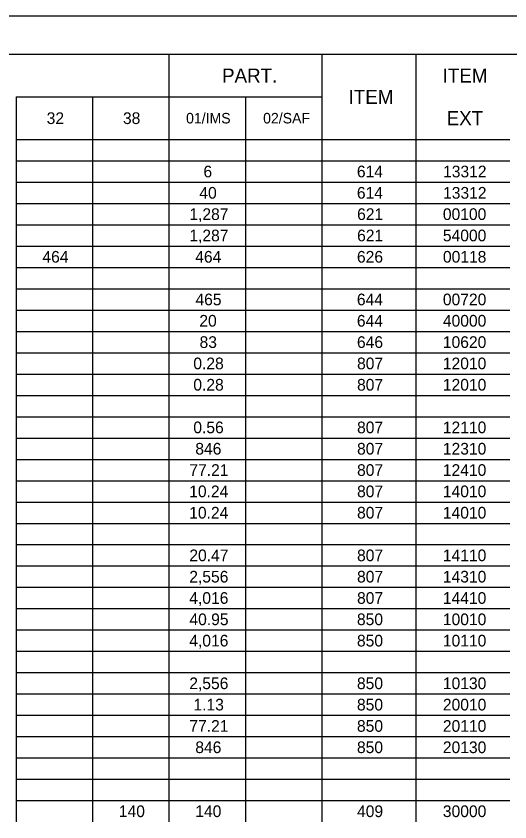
# Model space of a CAD drawing. Extents: x 0 to 34, y 0 to 22.
# Drawn here: x 11.53 to 18, y 11.42 to 22 of the extents above; entities that cross this region are included whole.
import ezdxf

# ---------------------------------------------------------------- set-up
doc = ezdxf.new("R2010")
doc.units = 0
for name, color, linetype in [('SH_Border', 7, 'Continuous'), ('SH_Cut_Line', 7, 'Continuous'), ('SH_Text', 7, 'Continuous')]:
    doc.layers.add(name, color=color, linetype=linetype)

msp = doc.modelspace()

# ---------------------------------------------------------------- linework, layer by layer
at = {"layer": 'SH_Border'}
msp.add_lwpolyline([(1.5, 21.5), (33.5, 21.5), (33.5, 0.5), (1.5, 0.5)], close=True, dxfattribs=at)
at = {"layer": 'SH_Cut_Line'}
msp.add_lwpolyline([(0, 0), (34, 0), (34, 22), (0, 22)], close=True, dxfattribs=at)
at = {"layer": 'SH_Text'}
for p, q in [((11.525, 21.5), (12.528, 21.5)), ((12.528, 21.5), (13.53, 21.5)), ((13.53, 21.5), (14.533, 21.5)), ((13.53, 21.5), (13.53, 21.22)), ((14.533, 21.5), (15.535, 21.5)), ((15.535, 21.5), (16.769, 21.5)), ((15.535, 21.5), (15.535, 21.22)), ((16.769, 21.5), (18.003, 21.5)), ((16.769, 21.5), (16.769, 21.22)), ((13.53, 21.22), (13.53, 20.94)), ((15.535, 21.22), (15.535, 20.94)), ((16.769, 21.22), (16.769, 20.94)), ((11.525, 20.94), (12.528, 20.94)), ((11.525, 20.94), (11.525, 20.66)), ((12.528, 20.94), (13.53, 20.94)), ((12.528, 20.94), (12.528, 20.66)), ((13.53, 20.94), (14.533, 20.94)), ((13.53, 20.94), (13.53, 20.66)), ((14.533, 20.94), (15.535, 20.94)), ((14.533, 20.94), (14.533, 20.66)), ((15.535, 20.94), (15.535, 20.66)), ((16.769, 20.94), (16.769, 20.66)), ((11.525, 20.66), (11.525, 20.38)), ((12.528, 20.66), (12.528, 20.38)), ((13.53, 20.66), (13.53, 20.38)), ((14.533, 20.66), (14.533, 20.38)), ((15.535, 20.66), (15.535, 20.38)), ((16.769, 20.66), (16.769, 20.38)), ((11.525, 20.38), (12.528, 20.38)), ((11.525, 20.38), (11.525, 20.1)), ((12.528, 20.38), (13.53, 20.38)), ((12.528, 20.38), (12.528, 20.1)), ((13.53, 20.38), (14.533, 20.38)), ((13.53, 20.38), (13.53, 20.1)), ((14.533, 20.38), (15.535, 20.38)), ((14.533, 20.38), (14.533, 20.1)), ((15.535, 20.38), (16.769, 20.38)), ((15.535, 20.38), (15.535, 20.1)), ((16.769, 20.38), (18.003, 20.38)), ((16.769, 20.38), (16.769, 20.1)), ((11.525, 20.1), (12.528, 20.1)), ((11.525, 20.1), (11.525, 18.7)), ((12.528, 20.1), (13.53, 20.1)), ((12.528, 20.1), (12.528, 18.7)), ((13.53, 20.1), (14.533, 20.1)), ((13.53, 20.1), (13.53, 18.7)), ((14.533, 20.1), (15.535, 20.1)), ((14.533, 20.1), (14.533, 18.7)), ((15.535, 20.1), (16.769, 20.1)), ((15.535, 20.1), (15.535, 18.7)), ((16.769, 20.1), (18.003, 20.1)), ((16.769, 20.1), (16.769, 18.7)), ((11.525, 19.82), (12.528, 19.82)), ((12.528, 19.82), (13.53, 19.82)), ((13.53, 19.82), (14.533, 19.82)), ((14.533, 19.82), (15.535, 19.82)), ((15.535, 19.82), (16.769, 19.82)), ((16.769, 19.82), (18.003, 19.82)), ((11.525, 19.54), (12.528, 19.54)), ((12.528, 19.54), (13.53, 19.54)), ((13.53, 19.54), (14.533, 19.54)), ((14.533, 19.54), (15.535, 19.54)), ((15.535, 19.54), (16.769, 19.54)), ((16.769, 19.54), (18.003, 19.54)), ((11.525, 19.26), (12.528, 19.26)), ((12.528, 19.26), (13.53, 19.26)), ((13.53, 19.26), (14.533, 19.26)), ((14.533, 19.26), (15.535, 19.26)), ((15.535, 19.26), (16.769, 19.26)), ((16.769, 19.26), (18.003, 19.26)), ((11.525, 18.98), (12.528, 18.98)), ((12.528, 18.98), (13.53, 18.98)), ((13.53, 18.98), (14.533, 18.98)), ((14.533, 18.98), (15.535, 18.98)), ((15.535, 18.98), (16.769, 18.98)), ((16.769, 18.98), (18.003, 18.98)), ((11.525, 18.7), (12.528, 18.7)), ((11.525, 18.7), (11.525, 18.14)), ((12.528, 18.7), (13.53, 18.7)), ((12.528, 18.7), (12.528, 18.14)), ((13.53, 18.7), (14.533, 18.7)), ((13.53, 18.7), (13.53, 18.14)), ((14.533, 18.7), (15.535, 18.7)), ((14.533, 18.7), (14.533, 18.14)), ((15.535, 18.7), (16.769, 18.7)), ((15.535, 18.7), (15.535, 18.14)), ((16.769, 18.7), (18.003, 18.7)), ((16.769, 18.7), (16.769, 18.14)), ((11.525, 18.42), (12.528, 18.42)), ((12.528, 18.42), (13.53, 18.42)), ((13.53, 18.42), (14.533, 18.42)), ((14.533, 18.42), (15.535, 18.42)), ((15.535, 18.42), (16.769, 18.42)), ((16.769, 18.42), (18.003, 18.42)), ((11.525, 18.14), (12.528, 18.14)), ((11.525, 18.14), (11.525, 17.86)), ((12.528, 18.14), (13.53, 18.14)), ((12.528, 18.14), (12.528, 17.86)), ((13.53, 18.14), (14.533, 18.14)), ((13.53, 18.14), (13.53, 17.86)), ((14.533, 18.14), (15.535, 18.14)), ((14.533, 18.14), (14.533, 17.86)), ((15.535, 18.14), (16.769, 18.14)), ((15.535, 18.14), (15.535, 17.86)), ((16.769, 18.14), (18.003, 18.14)), ((16.769, 18.14), (16.769, 17.86)), ((11.525, 17.86), (12.528, 17.86)), ((11.525, 17.86), (11.525, 17.58)), ((12.528, 17.86), (13.53, 17.86)), ((12.528, 17.86), (12.528, 17.58)), ((13.53, 17.86), (14.533, 17.86)), ((13.53, 17.86), (13.53, 17.58)), ((14.533, 17.86), (15.535, 17.86)), ((14.533, 17.86), (14.533, 17.58)), ((15.535, 17.86), (16.769, 17.86)), ((15.535, 17.86), (15.535, 17.58)), ((16.769, 17.86), (18.003, 17.86)), ((16.769, 17.86), (16.769, 17.58)), ((11.525, 17.58), (12.528, 17.58)), ((11.525, 17.58), (11.525, 17.3)), ((12.528, 17.58), (13.53, 17.58)), ((12.528, 17.58), (12.528, 17.3)), ((13.53, 17.58), (14.533, 17.58)), ((13.53, 17.58), (13.53, 17.3)), ((14.533, 17.58), (15.535, 17.58)), ((14.533, 17.58), (14.533, 17.3)), ((15.535, 17.58), (16.769, 17.58)), ((15.535, 17.58), (15.535, 17.3)), ((16.769, 17.58), (18.003, 17.58)), ((16.769, 17.58), (16.769, 17.3)), ((11.525, 17.3), (12.528, 17.3)), ((11.525, 17.3), (11.525, 17.02)), ((12.528, 17.3), (13.53, 17.3)), ((12.528, 17.3), (12.528, 17.02)), ((13.53, 17.3), (14.533, 17.3)), ((13.53, 17.3), (13.53, 17.02)), ((14.533, 17.3), (15.535, 17.3)), ((14.533, 17.3), (14.533, 17.02)), ((15.535, 17.3), (16.769, 17.3)), ((15.535, 17.3), (15.535, 17.02)), ((16.769, 17.3), (18.003, 17.3)), ((16.769, 17.3), (16.769, 17.02)), ((11.525, 17.02), (12.528, 17.02)), ((11.525, 17.02), (11.525, 16.74)), ((12.528, 17.02), (13.53, 17.02)), ((12.528, 17.02), (12.528, 16.74)), ((13.53, 17.02), (14.533, 17.02)), ((13.53, 17.02), (13.53, 16.74)), ((14.533, 17.02), (15.535, 17.02)), ((14.533, 17.02), (14.533, 16.74)), ((15.535, 17.02), (16.769, 17.02)), ((15.535, 17.02), (15.535, 16.74)), ((16.769, 17.02), (18.003, 17.02)), ((16.769, 17.02), (16.769, 16.74)), ((11.525, 16.74), (12.528, 16.74)), ((11.525, 16.74), (11.525, 16.18)), ((12.528, 16.74), (13.53, 16.74)), ((12.528, 16.74), (12.528, 16.18)), ((13.53, 16.74), (14.533, 16.74)), ((13.53, 16.74), (13.53, 16.18)), ((14.533, 16.74), (15.535, 16.74)), ((14.533, 16.74), (14.533, 16.18)), ((15.535, 16.74), (16.769, 16.74)), ((15.535, 16.74), (15.535, 16.18)), ((16.769, 16.74), (18.003, 16.74)), ((16.769, 16.74), (16.769, 16.18)), ((11.525, 16.46), (12.528, 16.46)), ((12.528, 16.46), (13.53, 16.46)), ((13.53, 16.46), (14.533, 16.46)), ((14.533, 16.46), (15.535, 16.46)), ((15.535, 16.46), (16.769, 16.46)), ((16.769, 16.46), (18.003, 16.46)), ((11.525, 16.18), (12.528, 16.18)), ((11.525, 16.18), (11.525, 15.9)), ((12.528, 16.18), (13.53, 16.18)), ((12.528, 16.18), (12.528, 15.9)), ((13.53, 16.18), (14.533, 16.18)), ((13.53, 16.18), (13.53, 15.9)), ((14.533, 16.18), (15.535, 16.18)), ((14.533, 16.18), (14.533, 15.9)), ((15.535, 16.18), (16.769, 16.18)), ((15.535, 16.18), (15.535, 15.9)), ((16.769, 16.18), (18.003, 16.18)), ((16.769, 16.18), (16.769, 15.9)), ((11.525, 15.9), (12.528, 15.9)), ((11.525, 15.9), (11.525, 15.62)), ((12.528, 15.9), (13.53, 15.9)), ((12.528, 15.9), (12.528, 15.62)), ((13.53, 15.9), (14.533, 15.9)), ((13.53, 15.9), (13.53, 15.62)), ((14.533, 15.9), (15.535, 15.9)), ((14.533, 15.9), (14.533, 15.62)), ((15.535, 15.9), (16.769, 15.9)), ((15.535, 15.9), (15.535, 15.62)), ((16.769, 15.9), (18.003, 15.9)), ((16.769, 15.9), (16.769, 15.62)), ((11.525, 15.62), (12.528, 15.62)), ((11.525, 15.62), (11.525, 15.34)), ((12.528, 15.62), (13.53, 15.62)), ((12.528, 15.62), (12.528, 15.34)), ((13.53, 15.62), (14.533, 15.62)), ((13.53, 15.62), (13.53, 15.34)), ((14.533, 15.62), (15.535, 15.62)), ((14.533, 15.62), (14.533, 15.34)), ((15.535, 15.62), (16.769, 15.62)), ((15.535, 15.62), (15.535, 15.34)), ((16.769, 15.62), (18.003, 15.62)), ((16.769, 15.62), (16.769, 15.34)), ((11.525, 15.34), (12.528, 15.34)), ((11.525, 15.34), (11.525, 14.78)), ((12.528, 15.34), (13.53, 15.34)), ((12.528, 15.34), (12.528, 14.78)), ((13.53, 15.34), (14.533, 15.34)), ((13.53, 15.34), (13.53, 14.78)), ((14.533, 15.34), (15.535, 15.34)), ((14.533, 15.34), (14.533, 14.78)), ((15.535, 15.34), (16.769, 15.34)), ((15.535, 15.34), (15.535, 14.78)), ((16.769, 15.34), (18.003, 15.34)), ((16.769, 15.34), (16.769, 14.78)), ((11.525, 15.06), (12.528, 15.06)), ((12.528, 15.06), (13.53, 15.06)), ((13.53, 15.06), (14.533, 15.06)), ((14.533, 15.06), (15.535, 15.06)), ((15.535, 15.06), (16.769, 15.06)), ((16.769, 15.06), (18.003, 15.06)), ((11.525, 14.78), (12.528, 14.78)), ((11.525, 14.78), (11.525, 14.5)), ((12.528, 14.78), (13.53, 14.78)), ((12.528, 14.78), (12.528, 14.5)), ((13.53, 14.78), (14.533, 14.78)), ((13.53, 14.78), (13.53, 14.5)), ((14.533, 14.78), (15.535, 14.78)), ((14.533, 14.78), (14.533, 14.5)), ((15.535, 14.78), (16.769, 14.78)), ((15.535, 14.78), (15.535, 14.5)), ((16.769, 14.78), (18.003, 14.78)), ((16.769, 14.78), (16.769, 14.5)), ((11.525, 14.5), (12.528, 14.5)), ((11.525, 14.5), (11.525, 14.22)), ((12.528, 14.5), (13.53, 14.5)), ((12.528, 14.5), (12.528, 14.22)), ((13.53, 14.5), (14.533, 14.5)), ((13.53, 14.5), (13.53, 14.22)), ((14.533, 14.5), (15.535, 14.5)), ((14.533, 14.5), (14.533, 14.22)), ((15.535, 14.5), (16.769, 14.5)), ((15.535, 14.5), (15.535, 14.22)), ((16.769, 14.5), (18.003, 14.5)), ((16.769, 14.5), (16.769, 14.22)), ((11.525, 14.22), (12.528, 14.22)), ((11.525, 14.22), (11.525, 13.94)), ((12.528, 14.22), (13.53, 14.22)), ((12.528, 14.22), (12.528, 13.94)), ((13.53, 14.22), (14.533, 14.22)), ((13.53, 14.22), (13.53, 13.94)), ((14.533, 14.22), (15.535, 14.22)), ((14.533, 14.22), (14.533, 13.94)), ((15.535, 14.22), (16.769, 14.22)), ((15.535, 14.22), (15.535, 13.94)), ((16.769, 14.22), (18.003, 14.22)), ((16.769, 14.22), (16.769, 13.94)), ((11.525, 13.94), (12.528, 13.94)), ((11.525, 13.94), (11.525, 11.7)), ((12.528, 13.94), (13.53, 13.94)), ((12.528, 13.94), (12.528, 11.7)), ((13.53, 13.94), (14.533, 13.94)), ((13.53, 13.94), (13.53, 11.7)), ((14.533, 13.94), (15.535, 13.94)), ((14.533, 13.94), (14.533, 11.7)), ((15.535, 13.94), (16.769, 13.94)), ((15.535, 13.94), (15.535, 11.7)), ((16.769, 13.94), (18.003, 13.94)), ((16.769, 13.94), (16.769, 11.7)), ((11.525, 13.66), (12.528, 13.66)), ((12.528, 13.66), (13.53, 13.66)), ((13.53, 13.66), (14.533, 13.66)), ((14.533, 13.66), (15.535, 13.66)), ((15.535, 13.66), (16.769, 13.66)), ((16.769, 13.66), (18.003, 13.66)), ((11.525, 13.38), (12.528, 13.38)), ((12.528, 13.38), (13.53, 13.38)), ((13.53, 13.38), (14.533, 13.38)), ((14.533, 13.38), (15.535, 13.38)), ((15.535, 13.38), (16.769, 13.38)), ((16.769, 13.38), (18.003, 13.38)), ((11.525, 13.1), (12.528, 13.1)), ((12.528, 13.1), (13.53, 13.1)), ((13.53, 13.1), (14.533, 13.1)), ((14.533, 13.1), (15.535, 13.1)), ((15.535, 13.1), (16.769, 13.1)), ((16.769, 13.1), (18.003, 13.1)), ((11.525, 12.82), (12.528, 12.82)), ((12.528, 12.82), (13.53, 12.82)), ((13.53, 12.82), (14.533, 12.82)), ((14.533, 12.82), (15.535, 12.82)), ((15.535, 12.82), (16.769, 12.82)), ((16.769, 12.82), (18.003, 12.82)), ((11.525, 12.54), (12.528, 12.54)), ((12.528, 12.54), (13.53, 12.54)), ((13.53, 12.54), (14.533, 12.54)), ((14.533, 12.54), (15.535, 12.54)), ((15.535, 12.54), (16.769, 12.54)), ((16.769, 12.54), (18.003, 12.54)), ((11.525, 12.26), (12.528, 12.26)), ((12.528, 12.26), (13.53, 12.26)), ((13.53, 12.26), (14.533, 12.26)), ((14.533, 12.26), (15.535, 12.26)), ((15.535, 12.26), (16.769, 12.26)), ((16.769, 12.26), (18.003, 12.26)), ((11.525, 11.98), (12.528, 11.98)), ((12.528, 11.98), (13.53, 11.98)), ((13.53, 11.98), (14.533, 11.98)), ((14.533, 11.98), (15.535, 11.98)), ((15.535, 11.98), (16.769, 11.98)), ((16.769, 11.98), (18.003, 11.98)), ((11.525, 11.7), (12.528, 11.7)), ((11.525, 11.7), (11.525, 11.42)), ((12.528, 11.7), (13.53, 11.7)), ((12.528, 11.7), (12.528, 11.42)), ((13.53, 11.7), (14.533, 11.7)), ((13.53, 11.7), (13.53, 11.42)), ((14.533, 11.7), (15.535, 11.7)), ((14.533, 11.7), (14.533, 11.42)), ((15.535, 11.7), (16.769, 11.7)), ((15.535, 11.7), (15.535, 11.42)), ((16.769, 11.7), (18.003, 11.7)), ((16.769, 11.7), (16.769, 11.42))]:
    msp.add_line(p, q, dxfattribs=at)

# ---------------------------------------------------------------- texts
for s, height, p in [('PART.', 0.184, (14.227, 21.128)), ('ITEM', 0.184, (17.121, 21.128)), ('ITEM', 0.184, (15.887, 20.848)), ('32', 0.1533, (11.926, 20.583)), ('38', 0.1533, (12.927, 20.583)), ('EXT', 0.184, (17.174, 20.568)), ('01/IMS', 0.138, (13.755, 20.591)), ('02/SAF', 0.138, (14.766, 20.591)), ('6', 0.153, (13.983, 19.883)), ('614', 0.1533, (15.996, 19.883)), ('13312', 0.1533, (17.127, 19.883)), ('40', 0.1533, (13.929, 19.603)), ('614', 0.1533, (15.996, 19.603)), ('13312', 0.1533, (17.127, 19.603)), ('1,287', 0.1533, (13.798, 19.323)), ('621', 0.1533, (15.999, 19.323)), ('00100', 0.1533, (17.124, 19.323)), ('1,287', 0.1533, (13.798, 19.043)), ('621', 0.1533, (15.999, 19.043)), ('54000', 0.1533, (17.124, 19.043)), ('464', 0.1533, (11.87, 18.763)), ('464', 0.1533, (13.875, 18.763)), ('626', 0.1533, (15.997, 18.763)), ('00118', 0.1533, (17.125, 18.763)), ('465', 0.1533, (13.878, 18.203)), ('644', 0.1533, (15.996, 18.203)), ('00720', 0.1533, (17.124, 18.203)), ('20', 0.1533, (13.929, 17.923)), ('644', 0.1533, (15.996, 17.923)), ('40000', 0.1533, (17.124, 17.923)), ('83', 0.1533, (13.932, 17.643)), ('646', 0.1533, (15.997, 17.643)), ('10620', 0.1533, (17.124, 17.643)), ('0.28', 0.1533, (13.85, 17.363)), ('807', 0.1533, (15.998, 17.363)), ('12010', 0.1533, (17.124, 17.363)), ('0.28', 0.1533, (13.85, 17.083)), ('807', 0.1533, (15.998, 17.083)), ('12010', 0.1533, (17.124, 17.083)), ('0.56', 0.1533, (13.85, 16.523)), ('807', 0.1533, (15.998, 16.523)), ('12110', 0.1533, (17.124, 16.523)), ('846', 0.1533, (13.876, 16.243)), ('807', 0.1533, (15.998, 16.243)), ('12310', 0.1533, (17.124, 16.243)), ('77.21', 0.1533, (13.798, 15.963)), ('807', 0.1533, (15.998, 15.963)), ('12410', 0.1533, (17.124, 15.963)), ('10.24', 0.1533, (13.796, 15.683)), ('807', 0.1533, (15.998, 15.683)), ('14010', 0.1533, (17.124, 15.683)), ('10.24', 0.1533, (13.796, 15.403)), ('807', 0.1533, (15.998, 15.403)), ('14010', 0.1533, (17.124, 15.403)), ('20.47', 0.1533, (13.798, 14.843)), ('807', 0.1533, (15.998, 14.843)), ('14110', 0.1533, (17.124, 14.843)), ('2,556', 0.1533, (13.797, 14.563)), ('807', 0.1533, (15.998, 14.563)), ('14310', 0.1533, (17.124, 14.563)), ('4,016', 0.1533, (13.797, 14.283)), ('807', 0.1533, (15.998, 14.283)), ('14410', 0.1533, (17.124, 14.283)), ('40.95', 0.1533, (13.799, 14.003)), ('850', 0.1533, (15.997, 14.003)), ('10010', 0.1533, (17.124, 14.003)), ('4,016', 0.1533, (13.797, 13.723)), ('850', 0.1533, (15.997, 13.723)), ('10110', 0.1533, (17.124, 13.723)), ('2,556', 0.1533, (13.797, 13.163)), ('850', 0.1533, (15.997, 13.163)), ('10130', 0.1533, (17.124, 13.163)), ('1.13', 0.1533, (13.852, 12.883)), ('850', 0.1533, (15.997, 12.883)), ('20010', 0.1533, (17.124, 12.883)), ('77.21', 0.1533, (13.798, 12.603)), ('850', 0.1533, (15.997, 12.603)), ('20110', 0.1533, (17.124, 12.603)), ('846', 0.1533, (13.876, 12.323)), ('850', 0.1533, (15.997, 12.323)), ('20130', 0.1533, (17.124, 12.323)), ('140', 0.1533, (12.873, 11.483)), ('140', 0.1533, (13.876, 11.483)), ('409', 0.1533, (15.998, 11.483)), ('30000', 0.1533, (17.124, 11.483))]:
    msp.add_text(s, height=height, dxfattribs=at).set_placement(p)

doc.saveas('drawing.dxf')
